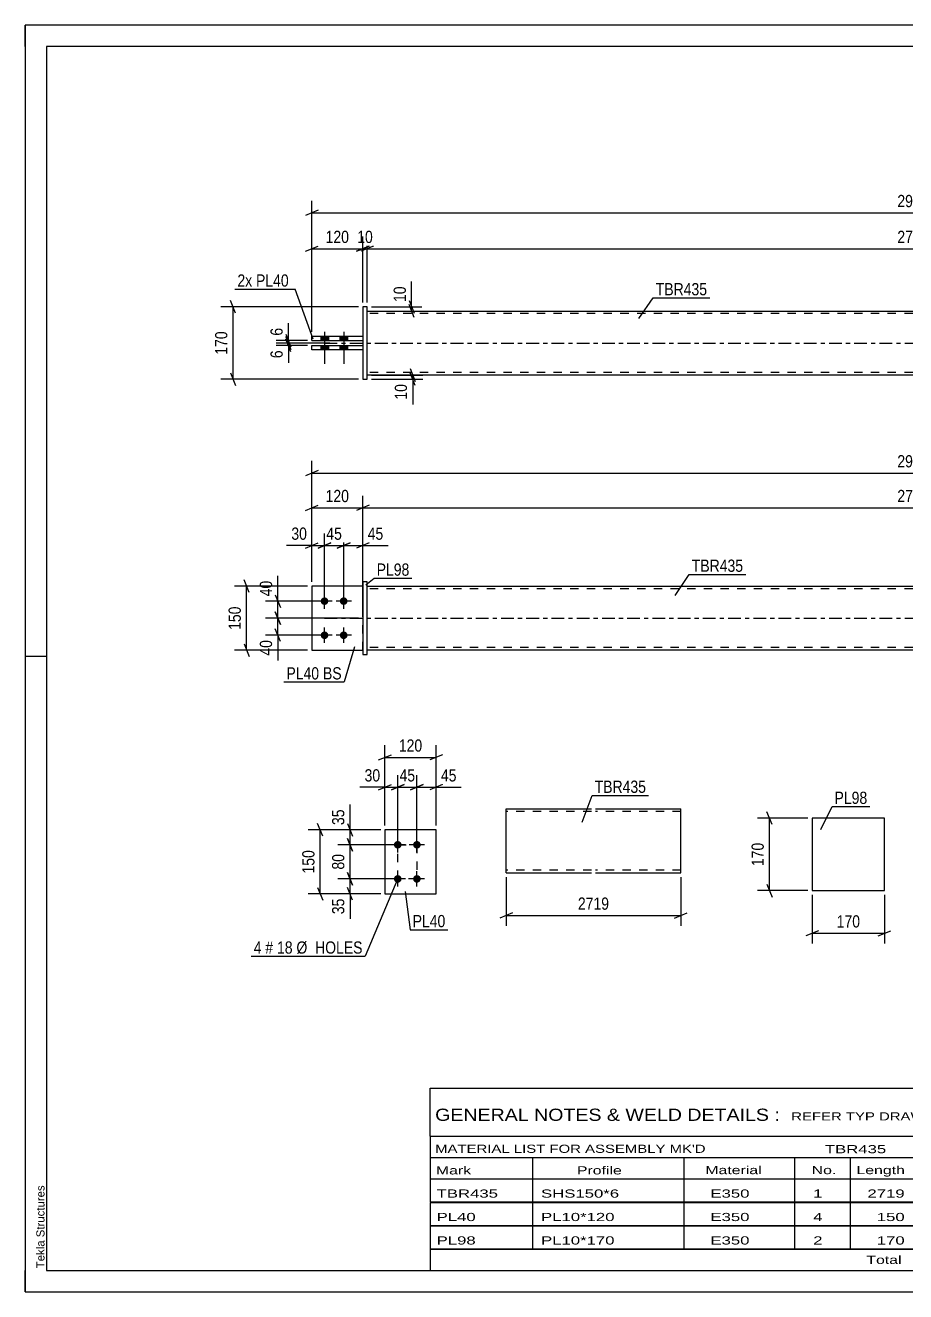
# Model space of a CAD drawing. Header units: millimetres. Extents: x 0 to 420, y 0 to 297.
# Drawn here: x 0 to 206.6, y 0 to 297 of the extents above; entities that cross this region are included whole.
import ezdxf

# ---------------------------------------------------------------- set-up
doc = ezdxf.new("R2010")
doc.units = ezdxf.units.MM
doc.linetypes.add('DXK_LINE_DOT2', pattern=[3.9198, 1.9599, -1.9599])
doc.linetypes.add('DXK_LINE_DOT3', pattern=[5.9187, 2.979, -0.9799, 0.9799, -0.9799])
doc.styles.add('Arial', font='ARIAL.TTF', dxfattribs={"height": 0.2})
doc.styles.add('Arial Narrow', font='ARIALN.TTF', dxfattribs={"height": 0.2})

# ---------------------------------------------------------------- blocks, each defined once
blk = doc.blocks.new('Unknown-580574692-1163')
at = {"color": 5, "linetype": 'Continuous'}
for p, q in [((420, 297), (0, 297)), ((0, 297), (0, 0)), ((0, 292), (0, 297)), ((415, 292), (5, 292)), ((5, 292), (5, 5)), ((5, 149), (0, 149)), ((0, 0), (0, 5)), ((5, 5), (415, 5)), ((0, 0), (420, 0))]:
    blk.add_line(p, q, dxfattribs=at)
at = {"color": 174, "linetype": 'Continuous', "style": 'Arial'}
blk.add_text('Tekla Structures', height=1.9102, rotation=90, dxfattribs=at).set_placement((4.5, 5.5))
blk = doc.blocks.new('Part-580574692-1761 - 1733')
at = {"color": 2, "linetype": 'Continuous'}
for p, q in [((79.2, 165.45), (67.2, 165.45)), ((67.2, 165.45), (67.2, 150.45)), ((67.2, 150.45), (79.2, 150.45))]:
    blk.add_line(p, q, dxfattribs=at)
at = {"color": 7, "linetype": 'DXK_LINE_DOT2'}
blk.add_line((79.2, 150.45), (79.2, 165.45), dxfattribs=at)
blk = doc.blocks.new('Bolt-580574692-1735 - 1733')
at = {"linetype": 'Continuous'}
for points in [[(70.2, 161.05, -1), (70.2, 162.85, -1)], [(74.7, 161.05, -1), (74.7, 162.85, -1)], [(70.2, 153.05, -1), (70.2, 154.85, -1)], [(74.7, 153.05, -1), (74.7, 154.85, -1)]]:
    blk.add_hatch(color=1, dxfattribs=at).paths.add_polyline_path(points)
at = {"color": 1, "linetype": 'Continuous'}
for p, q in [((70.2, 160.15), (70.2, 163.75)), ((74.7, 160.15), (74.7, 163.75)), ((72, 161.95), (68.4, 161.95)), ((76.5, 161.95), (72.9, 161.95)), ((70.2, 152.15), (70.2, 155.75)), ((74.7, 152.15), (74.7, 155.75)), ((72, 153.95), (68.4, 153.95)), ((76.5, 153.95), (72.9, 153.95))]:
    blk.add_line(p, q, dxfattribs=at)
blk = doc.blocks.new('Part-580574692-1741 - 1733')
at = {"color": 2, "linetype": 'Continuous'}
for p, q in [((80.2, 165.45), (208.2, 165.45)), ((208.3, 165.45), (336.3, 165.45)), ((208.2, 150.45), (80.2, 150.45)), ((336.3, 150.45), (208.3, 150.45))]:
    blk.add_line(p, q, dxfattribs=at)
at = {"color": 7, "linetype": 'DXK_LINE_DOT2'}
for p, q in [((80.2, 150.45), (80.2, 165.45)), ((208.2, 164.85), (80.2, 164.85)), ((336.3, 164.85), (208.3, 164.85)), ((336.3, 150.45), (336.3, 165.45)), ((208.2, 151.05), (80.2, 151.05)), ((336.3, 151.05), (208.3, 151.05))]:
    blk.add_line(p, q, dxfattribs=at)
at = {"color": 7, "linetype": 'DXK_LINE_DOT3'}
for p, q in [((70.2, 157.95), (208.2, 157.95)), ((208.3, 157.95), (346.3, 157.95))]:
    blk.add_line(p, q, dxfattribs=at)
blk = doc.blocks.new('Part-580574692-1756 - 1733')
at = {"color": 2, "linetype": 'Continuous'}
for p, q in [((80.2, 166.45), (79.2, 166.45)), ((79.2, 166.45), (79.2, 149.45)), ((80.2, 149.45), (80.2, 166.45)), ((79.2, 149.45), (80.2, 149.45))]:
    blk.add_line(p, q, dxfattribs=at)
blk = doc.blocks.new('Part-580574692-1766 - 1733')
at = {"color": 7, "linetype": 'DXK_LINE_DOT2'}
for p, q in [((79.2, 165.45), (67.2, 165.45)), ((67.2, 165.45), (67.2, 150.45)), ((79.2, 150.45), (79.2, 165.45)), ((67.2, 150.45), (79.2, 150.45))]:
    blk.add_line(p, q, dxfattribs=at)
blk = doc.blocks.new('Part-580574692-1440 - 1390')
at = {"color": 2, "linetype": 'Continuous'}
for p, q in [((80.2, 229.99), (208.2, 229.99)), ((208.3, 229.99), (336.3, 229.99)), ((208.2, 214.99), (80.2, 214.99)), ((336.3, 214.99), (208.3, 214.99))]:
    blk.add_line(p, q, dxfattribs=at)
at = {"color": 7, "linetype": 'DXK_LINE_DOT2'}
for p, q in [((80.2, 214.99), (80.2, 229.99)), ((208.2, 229.39), (80.2, 229.39)), ((336.3, 229.39), (208.3, 229.39)), ((336.3, 229.99), (336.3, 214.99)), ((208.2, 215.59), (80.2, 215.59)), ((336.3, 215.59), (208.3, 215.59))]:
    blk.add_line(p, q, dxfattribs=at)
at = {"color": 7, "linetype": 'DXK_LINE_DOT3'}
for p, q in [((70.2, 222.49), (208.2, 222.49)), ((208.3, 222.49), (346.3, 222.49))]:
    blk.add_line(p, q, dxfattribs=at)
blk = doc.blocks.new('Bolt-580574692-1424 - 1390')
at = {"linetype": 'Continuous'}
for points in [[(69.3, 223.09), (71.1, 223.09), (71.1, 224.09), (69.3, 224.09)], [(69.3, 223.09), (71.1, 223.09), (71.1, 224.09), (69.3, 224.09)], [(73.8, 223.09), (75.6, 223.09), (75.6, 224.09), (73.8, 224.09)], [(73.8, 223.09), (75.6, 223.09), (75.6, 224.09), (73.8, 224.09)], [(69.3, 220.89), (71.1, 220.89), (71.1, 221.89), (69.3, 221.89)], [(69.3, 220.89), (71.1, 220.89), (71.1, 221.89), (69.3, 221.89)], [(73.8, 220.89), (75.6, 220.89), (75.6, 221.89), (73.8, 221.89)], [(73.8, 220.89), (75.6, 220.89), (75.6, 221.89), (73.8, 221.89)]]:
    blk.add_hatch(color=1, dxfattribs=at).paths.add_polyline_path(points)
at = {"color": 1, "linetype": 'Continuous'}
for p, q in [((69.3, 224.09), (69.3, 223.09)), ((69.3, 224.09), (69.3, 223.09)), ((70.2, 225.09), (70.2, 217.59)), ((70.2, 225.09), (70.2, 217.59)), ((71.1, 224.09), (71.1, 223.09)), ((71.1, 224.09), (71.1, 223.09)), ((73.8, 224.09), (73.8, 223.09)), ((73.8, 224.09), (73.8, 223.09)), ((74.7, 225.09), (74.7, 217.59)), ((74.7, 225.09), (74.7, 217.59)), ((75.6, 224.09), (75.6, 223.09)), ((75.6, 224.09), (75.6, 223.09)), ((69.3, 221.89), (69.3, 220.89)), ((69.3, 221.89), (69.3, 220.89)), ((71.1, 221.89), (71.1, 220.89)), ((71.1, 221.89), (71.1, 220.89)), ((73.8, 221.89), (73.8, 220.89)), ((73.8, 221.89), (73.8, 220.89)), ((75.6, 221.89), (75.6, 220.89)), ((75.6, 221.89), (75.6, 220.89))]:
    blk.add_line(p, q, dxfattribs=at)
blk = doc.blocks.new('Part-580574692-1451 - 1390')
at = {"color": 2, "linetype": 'Continuous'}
for p, q in [((67.2, 223.09), (67.2, 224.09)), ((67.2, 224.09), (79.2, 224.09)), ((67.2, 223.09), (79.2, 223.09))]:
    blk.add_line(p, q, dxfattribs=at)
at = {"color": 7, "linetype": 'DXK_LINE_DOT2'}
blk.add_line((79.2, 224.09), (79.2, 223.09), dxfattribs=at)
blk = doc.blocks.new('Part-580574692-1456 - 1390')
at = {"color": 2, "linetype": 'Continuous'}
for p, q in [((67.2, 221.89), (79.2, 221.89)), ((67.2, 220.89), (67.2, 221.89)), ((79.2, 220.89), (67.2, 220.89))]:
    blk.add_line(p, q, dxfattribs=at)
at = {"color": 7, "linetype": 'DXK_LINE_DOT2'}
blk.add_line((79.2, 221.89), (79.2, 220.89), dxfattribs=at)
blk = doc.blocks.new('Part-580574692-1457 - 1390')
at = {"color": 2, "linetype": 'Continuous'}
for p, q in [((80.2, 230.99), (79.2, 230.99)), ((79.2, 230.99), (79.2, 213.99)), ((80.2, 213.99), (80.2, 230.99)), ((79.2, 213.99), (80.2, 213.99))]:
    blk.add_line(p, q, dxfattribs=at)
blk = doc.blocks.new('Part-580574692-2157 - 2117')
at = {"color": 2, "linetype": 'Continuous'}
for p, q in [((96.38, 108.31), (84.38, 108.31)), ((84.38, 108.31), (84.38, 93.31)), ((96.38, 93.31), (96.38, 108.31)), ((84.38, 93.31), (96.38, 93.31))]:
    blk.add_line(p, q, dxfattribs=at)
blk = doc.blocks.new('Bolt-580574692-2152 - 2117')
at = {"linetype": 'Continuous'}
for points in [[(87.38, 103.91, -1), (87.38, 105.71, -1)], [(91.88, 103.91, -1), (91.88, 105.71, -1)], [(87.38, 95.91, -1), (87.38, 97.71, -1)], [(91.88, 95.91, -1), (91.88, 97.71, -1)]]:
    blk.add_hatch(color=1, dxfattribs=at).paths.add_polyline_path(points)
at = {"color": 1, "linetype": 'Continuous'}
for p, q in [((89.18, 104.81), (85.58, 104.81)), ((87.38, 103.01), (87.38, 106.61)), ((93.68, 104.81), (90.08, 104.81)), ((91.88, 103.01), (91.88, 106.61)), ((87.38, 95.01), (87.38, 98.61)), ((91.88, 95.01), (91.88, 98.61)), ((89.18, 96.81), (85.58, 96.81)), ((93.68, 96.81), (90.08, 96.81))]:
    blk.add_line(p, q, dxfattribs=at)
blk = doc.blocks.new('Part-580574692-2288 - 2282')
at = {"color": 2, "linetype": 'Continuous'}
for p, q in [((201.61, 111.06), (184.61, 111.06)), ((184.61, 111.06), (184.61, 94.06)), ((201.61, 94.06), (201.61, 111.06)), ((184.61, 94.06), (201.61, 94.06))]:
    blk.add_line(p, q, dxfattribs=at)
blk = doc.blocks.new('Part-580574692-2314 - 2307')
at = {"color": 2, "linetype": 'Continuous'}
for p, q in [((112.81, 99.43), (112.81, 113.23)), ((112.81, 113.23), (132.81, 113.23)), ((133.81, 113.23), (153.81, 113.23)), ((153.81, 98.23), (153.81, 113.23)), ((112.81, 98.58), (112.81, 99.43)), ((112.81, 98.32), (112.81, 98.58)), ((112.81, 98.23), (112.81, 98.32)), ((112.81, 98.23), (132.81, 98.23)), ((133.81, 98.23), (153.81, 98.23))]:
    blk.add_line(p, q, dxfattribs=at)
at = {"color": 7, "linetype": 'DXK_LINE_DOT2'}
for p, q in [((132.81, 112.63), (112.81, 112.63)), ((153.81, 112.63), (133.81, 112.63)), ((112.81, 98.97), (112.81, 99.43)), ((112.81, 98.58), (112.81, 99.2)), ((112.81, 98.83), (112.81, 98.88)), ((112.81, 98.83), (112.81, 98.88)), ((132.81, 98.83), (112.81, 98.83)), ((153.81, 98.83), (133.81, 98.83)), ((153.81, 98.83), (153.81, 98.88))]:
    blk.add_line(p, q, dxfattribs=at)
blk = doc.blocks.new('Rectangle-580574692-2267 - 2117')
at = {"color": 1, "linetype": 'DXK_LINE_DOT2'}
blk.add_lwpolyline([(87.38, 104.81), (91.88, 104.81), (91.88, 96.81), (87.38, 96.81), (87.38, 104.81)], close=True, dxfattribs=at)
blk = doc.blocks.new('StraightDimension-580574692-1850 - 1733')
at = {"color": 7, "linetype": 'Continuous'}
for p, q in [((67.2, 166.45), (67.2, 194.83)), ((349.3, 166.45), (349.3, 194.83)), ((68.7, 192.58), (65.7, 191.38)), ((67.2, 191.98), (349.3, 191.98)), ((347.8, 191.38), (350.8, 192.58))]:
    blk.add_line(p, q, dxfattribs=at)
at = {"color": 0}
blk.add_wipeout([(212.51, 192.73), (212.51, 196.93), (204, 196.93), (204, 192.73)], dxfattribs=at)
at = {"color": 3, "style": 'Arial Narrow'}
blk.add_text('2979', height=2.863, dxfattribs=at).set_placement((204.6, 193.33))
blk = doc.blocks.new('StraightDimension-580574692-1994 - 1733')
at = {"color": 7, "linetype": 'Continuous'}
for p, q in [((78.2, 157.95), (56.39, 157.95)), ((58.64, 159.45), (59.84, 156.45)), ((59.24, 153.95), (59.24, 157.95)), ((59.84, 152.45), (58.64, 155.45)), ((69.2, 153.95), (56.39, 153.95))]:
    blk.add_line(p, q, dxfattribs=at)
at = {"color": 0}
blk.add_wipeout([(58.49, 153.43), (54.29, 153.43), (54.29, 148.57), (58.49, 148.57)], dxfattribs=at)
at = {"color": 7, "linetype": 'Continuous'}
blk.add_line((59.24, 153.95), (59.24, 148.05), dxfattribs=at)
blk.add_line((59.24, 153.95), (59.24, 148.05), dxfattribs=at)
at = {"color": 3, "style": 'Arial Narrow'}
blk.add_text('40', height=2.863, rotation=90.0002, dxfattribs=at).set_placement((57.89, 149.17))
blk = doc.blocks.new('StraightDimension-580574692-1908 - 1733')
at = {"color": 7, "linetype": 'Continuous'}
for p, q in [((80.7, 184.43), (77.7, 183.23)), ((79.2, 158.95), (79.2, 186.68)), ((335.8, 183.23), (338.8, 184.43)), ((337.3, 166.45), (337.3, 186.68)), ((79.2, 183.83), (337.3, 183.83))]:
    blk.add_line(p, q, dxfattribs=at)
at = {"color": 0}
blk.add_wipeout([(212.51, 184.58), (212.51, 188.78), (204, 188.78), (204, 184.58)], dxfattribs=at)
at = {"color": 3, "style": 'Arial Narrow'}
blk.add_text('2739', height=2.863, dxfattribs=at).set_placement((204.6, 185.18))
blk = doc.blocks.new('StraightDimension-580574692-1923 - 1733')
at = {"color": 7, "linetype": 'Continuous'}
for p, q in [((65.7, 183.23), (68.7, 184.43)), ((67.2, 166.45), (67.2, 186.68)), ((80.7, 184.43), (77.7, 183.23)), ((79.2, 158.95), (79.2, 186.68)), ((67.2, 183.83), (79.2, 183.83))]:
    blk.add_line(p, q, dxfattribs=at)
at = {"color": 0}
blk.add_wipeout([(76.54, 184.58), (76.54, 188.78), (69.86, 188.78), (69.86, 184.58)], dxfattribs=at)
at = {"color": 3, "style": 'Arial Narrow'}
blk.add_text('120', height=2.863, dxfattribs=at).set_placement((70.46, 185.18))
blk = doc.blocks.new('StraightDimension-580574692-1939 - 1733')
at = {"color": 7, "linetype": 'Continuous'}
for p, q in [((73.2, 174.4), (76.2, 175.6)), ((74.7, 162.95), (74.7, 177.85)), ((80.7, 175.6), (77.7, 174.4)), ((79.2, 166.45), (79.2, 177.85)), ((74.7, 175), (79.2, 175))]:
    blk.add_line(p, q, dxfattribs=at)
at = {"color": 0}
blk.add_wipeout([(84.58, 175.75), (84.58, 179.95), (79.73, 179.95), (79.73, 175.75)], dxfattribs=at)
at = {"color": 7, "linetype": 'Continuous'}
blk.add_line((79.2, 175), (85.11, 175), dxfattribs=at)
blk.add_line((79.2, 175), (85.11, 175), dxfattribs=at)
at = {"color": 3, "style": 'Arial Narrow'}
blk.add_text('45', height=2.863, dxfattribs=at).set_placement((80.33, 176.35))
blk = doc.blocks.new('StraightDimension-580574692-1955 - 1733')
at = {"color": 7, "linetype": 'Continuous'}
for p, q in [((68.7, 174.4), (71.7, 175.6)), ((70.2, 162.95), (70.2, 177.85)), ((76.2, 175.6), (73.2, 174.4)), ((74.7, 162.95), (74.7, 177.85)), ((70.2, 175), (74.7, 175))]:
    blk.add_line(p, q, dxfattribs=at)
at = {"color": 0}
blk.add_wipeout([(74.88, 175.75), (74.88, 179.95), (70.02, 179.95), (70.02, 175.75)], dxfattribs=at)
at = {"color": 3, "style": 'Arial Narrow'}
blk.add_text('45', height=2.863, dxfattribs=at).set_placement((70.62, 176.35))
blk = doc.blocks.new('StraightDimension-580574692-1968 - 1733')
at = {"color": 7, "linetype": 'Continuous'}
for p, q in [((65.7, 174.4), (68.7, 175.6)), ((67.2, 166.45), (67.2, 177.85)), ((71.7, 175.6), (68.7, 174.4)), ((70.2, 162.95), (70.2, 177.85)), ((67.2, 175), (70.2, 175))]:
    blk.add_line(p, q, dxfattribs=at)
at = {"color": 0}
blk.add_wipeout([(66.68, 175.75), (66.68, 179.95), (61.82, 179.95), (61.82, 175.75)], dxfattribs=at)
at = {"color": 7, "linetype": 'Continuous'}
blk.add_line((67.2, 175), (61.3, 175), dxfattribs=at)
blk.add_line((67.2, 175), (61.3, 175), dxfattribs=at)
at = {"color": 3, "style": 'Arial Narrow'}
blk.add_text('30', height=2.863, dxfattribs=at).set_placement((62.42, 176.35))
blk = doc.blocks.new('StraightDimension-580574692-1985 - 1733')
at = {"color": 7, "linetype": 'Continuous'}
for p, q in [((58.64, 163.45), (59.84, 160.45)), ((69.2, 161.95), (56.39, 161.95)), ((59.24, 157.95), (59.24, 161.95)), ((78.2, 157.95), (56.39, 157.95)), ((59.84, 156.45), (58.64, 159.45))]:
    blk.add_line(p, q, dxfattribs=at)
at = {"color": 0}
blk.add_wipeout([(58.49, 167.34), (54.29, 167.34), (54.29, 162.48), (58.49, 162.48)], dxfattribs=at)
at = {"color": 7, "linetype": 'Continuous'}
blk.add_line((59.24, 161.95), (59.24, 167.86), dxfattribs=at)
blk.add_line((59.24, 161.95), (59.24, 167.86), dxfattribs=at)
at = {"color": 3, "style": 'Arial Narrow'}
blk.add_text('40', height=2.863, rotation=90.0002, dxfattribs=at).set_placement((57.89, 163.08))
blk = doc.blocks.new('StraightDimension-580574692-2004 - 1733')
at = {"color": 7, "linetype": 'Continuous'}
for p, q in [((52.51, 163.95), (51.31, 166.95)), ((66.2, 165.45), (49.06, 165.45)), ((51.91, 150.45), (51.91, 165.45)), ((51.31, 151.95), (52.51, 148.95)), ((66.2, 150.45), (49.06, 150.45))]:
    blk.add_line(p, q, dxfattribs=at)
at = {"color": 0}
blk.add_wipeout([(51.16, 161.3), (46.96, 161.3), (46.96, 154.61), (51.16, 154.61)], dxfattribs=at)
at = {"color": 3, "style": 'Arial Narrow'}
blk.add_text('150', height=2.863, rotation=90.0002, dxfattribs=at).set_placement((50.56, 155.21))
blk = doc.blocks.new('StraightDimension-580574692-1665 - 1390')
at = {"color": 7, "linetype": 'Continuous'}
for p, q in [((49.34, 229.49), (48.14, 232.49)), ((78.2, 230.99), (45.89, 230.99)), ((48.74, 213.99), (48.74, 230.99)), ((78.2, 213.99), (45.89, 213.99)), ((48.14, 215.49), (49.34, 212.49))]:
    blk.add_line(p, q, dxfattribs=at)
at = {"color": 0}
blk.add_wipeout([(47.99, 225.83), (43.79, 225.83), (43.79, 219.15), (47.99, 219.15)], dxfattribs=at)
at = {"color": 3, "style": 'Arial Narrow'}
blk.add_text('170', height=2.863, rotation=90.0002, dxfattribs=at).set_placement((47.39, 219.75))
blk = doc.blocks.new('StraightDimension-580574692-1562 - 1390')
at = {"color": 7, "linetype": 'Continuous'}
for p, q in [((67.2, 225.09), (67.2, 255.86)), ((349.3, 225.09), (349.3, 255.86)), ((68.7, 253.61), (65.7, 252.41)), ((67.2, 253.01), (349.3, 253.01)), ((347.8, 252.41), (350.8, 253.61))]:
    blk.add_line(p, q, dxfattribs=at)
at = {"color": 0}
blk.add_wipeout([(212.51, 253.76), (212.51, 257.96), (204, 257.96), (204, 253.76)], dxfattribs=at)
at = {"color": 3, "style": 'Arial Narrow'}
blk.add_text('2979', height=2.863, dxfattribs=at).set_placement((204.6, 254.36))
blk = doc.blocks.new('StraightDimension-580574692-1583 - 1390')
at = {"color": 7, "linetype": 'Continuous'}
for p, q in [((80.2, 231.99), (80.2, 247.45)), ((336.3, 231.99), (336.3, 247.45)), ((81.7, 245.2), (78.7, 244)), ((80.2, 244.6), (336.3, 244.6)), ((334.8, 244), (337.8, 245.2))]:
    blk.add_line(p, q, dxfattribs=at)
at = {"color": 0}
blk.add_wipeout([(212.51, 245.35), (212.51, 249.55), (204, 249.55), (204, 245.35)], dxfattribs=at)
at = {"color": 3, "style": 'Arial Narrow'}
blk.add_text('2719', height=2.863, dxfattribs=at).set_placement((204.6, 245.95))
blk = doc.blocks.new('StraightDimension-580574692-1593 - 1390')
at = {"color": 7, "linetype": 'Continuous'}
for p, q in [((79.2, 231.99), (79.2, 247.45)), ((80.2, 231.99), (80.2, 247.45)), ((77.7, 244), (80.7, 245.2)), ((81.7, 245.2), (78.7, 244)), ((79.2, 244.6), (80.2, 244.6))]:
    blk.add_line(p, q, dxfattribs=at)
at = {"color": 0}
blk.add_wipeout([(82.13, 245.35), (82.13, 249.55), (77.27, 249.55), (77.27, 245.35)], dxfattribs=at)
at = {"color": 3, "style": 'Arial Narrow'}
blk.add_text('10', height=2.863, dxfattribs=at).set_placement((77.87, 245.95))
blk = doc.blocks.new('StraightDimension-580574692-1603 - 1390')
at = {"color": 7, "linetype": 'Continuous'}
for p, q in [((67.2, 225.09), (67.2, 247.45)), ((79.2, 231.99), (79.2, 247.45)), ((65.7, 244), (68.7, 245.2)), ((67.2, 244.6), (79.2, 244.6)), ((80.7, 245.2), (77.7, 244))]:
    blk.add_line(p, q, dxfattribs=at)
at = {"color": 0}
blk.add_wipeout([(76.54, 245.35), (76.54, 249.55), (69.86, 249.55), (69.86, 245.35)], dxfattribs=at)
at = {"color": 3, "style": 'Arial Narrow'}
blk.add_text('120', height=2.863, dxfattribs=at).set_placement((70.46, 245.95))
blk = doc.blocks.new('StraightDimension-580574692-1624 - 1390')
at = {"color": 7, "linetype": 'Continuous'}
for p, q in [((81.2, 214.99), (93.3, 214.99)), ((81.2, 213.99), (93.3, 213.99)), ((90.3, 216.49), (91.5, 213.49)), ((91.5, 212.49), (90.3, 215.49)), ((90.9, 213.99), (90.9, 214.99))]:
    blk.add_line(p, q, dxfattribs=at)
at = {"color": 0}
blk.add_wipeout([(90.15, 213.46), (85.95, 213.46), (85.95, 208.61), (90.15, 208.61)], dxfattribs=at)
at = {"color": 7, "linetype": 'Continuous'}
blk.add_line((90.9, 213.99), (90.9, 208.08), dxfattribs=at)
blk.add_line((90.9, 213.99), (90.9, 208.08), dxfattribs=at)
at = {"color": 3, "style": 'Arial Narrow'}
blk.add_text('10', height=2.863, rotation=90.0002, dxfattribs=at).set_placement((89.55, 209.21))
blk = doc.blocks.new('StraightDimension-580574692-1634 - 1390')
at = {"color": 7, "linetype": 'Continuous'}
for p, q in [((90.03, 232.49), (91.23, 229.49)), ((81.2, 230.99), (93.03, 230.99)), ((81.2, 229.99), (93.03, 229.99)), ((91.23, 228.49), (90.03, 231.49)), ((90.63, 229.99), (90.63, 230.99))]:
    blk.add_line(p, q, dxfattribs=at)
at = {"color": 0}
blk.add_wipeout([(89.88, 236.37), (85.68, 236.37), (85.68, 231.51), (89.88, 231.51)], dxfattribs=at)
at = {"color": 7, "linetype": 'Continuous'}
blk.add_line((90.63, 230.99), (90.63, 236.89), dxfattribs=at)
blk.add_line((90.63, 230.99), (90.63, 236.89), dxfattribs=at)
at = {"color": 3, "style": 'Arial Narrow'}
blk.add_text('10', height=2.863, rotation=90.0002, dxfattribs=at).set_placement((89.28, 232.11))
blk = doc.blocks.new('StraightDimension-580574692-1676 - 1390')
at = {"color": 7, "linetype": 'Continuous'}
for p, q in [((61.13, 223.99), (62.33, 220.99)), ((62.33, 220.39), (61.13, 223.39)), ((71.45, 222.49), (58.88, 222.49)), ((66.2, 221.89), (58.88, 221.89)), ((61.73, 221.89), (61.73, 222.49))]:
    blk.add_line(p, q, dxfattribs=at)
at = {"color": 0}
blk.add_wipeout([(60.98, 221.36), (56.78, 221.36), (56.78, 218.33), (60.98, 218.33)], dxfattribs=at)
at = {"color": 7, "linetype": 'Continuous'}
blk.add_line((61.73, 221.89), (61.73, 217.81), dxfattribs=at)
blk.add_line((61.73, 221.89), (61.73, 217.81), dxfattribs=at)
at = {"color": 3, "style": 'Arial Narrow'}
blk.add_text('6', height=2.86, rotation=90.0002, dxfattribs=at).set_placement((60.38, 218.93))
blk = doc.blocks.new('StraightDimension-580574692-1686 - 1390')
at = {"color": 7, "linetype": 'Continuous'}
for p, q in [((66.2, 223.09), (58.88, 223.09)), ((61.13, 224.59), (62.33, 221.59)), ((62.33, 220.99), (61.13, 223.99)), ((61.73, 222.49), (61.73, 223.09)), ((71.45, 222.49), (58.88, 222.49))]:
    blk.add_line(p, q, dxfattribs=at)
at = {"color": 0}
blk.add_wipeout([(60.98, 226.64), (56.78, 226.64), (56.78, 223.61), (60.98, 223.61)], dxfattribs=at)
at = {"color": 7, "linetype": 'Continuous'}
blk.add_line((61.73, 223.09), (61.73, 227.17), dxfattribs=at)
blk.add_line((61.73, 223.09), (61.73, 227.17), dxfattribs=at)
at = {"color": 3, "style": 'Arial Narrow'}
blk.add_text('6', height=2.86, rotation=90.0002, dxfattribs=at).set_placement((60.38, 224.21))
blk = doc.blocks.new('StraightDimension-580574692-2160 - 2117')
at = {"color": 7, "linetype": 'Continuous'}
for p, q in [((84.38, 109.31), (84.38, 128.16)), ((96.38, 109.31), (96.38, 128.16)), ((82.88, 124.71), (85.88, 125.91)), ((84.38, 125.31), (96.38, 125.31)), ((97.88, 125.91), (94.88, 124.71))]:
    blk.add_line(p, q, dxfattribs=at)
at = {"color": 0}
blk.add_wipeout([(93.72, 126.06), (93.72, 130.26), (87.04, 130.26), (87.04, 126.06)], dxfattribs=at)
at = {"color": 3, "style": 'Arial Narrow'}
blk.add_text('120', height=2.863, dxfattribs=at).set_placement((87.64, 126.66))
blk = doc.blocks.new('StraightDimension-580574692-2177 - 2117')
at = {"color": 7, "linetype": 'Continuous'}
for p, q in [((85.88, 117.71), (88.88, 118.91)), ((87.38, 105.81), (87.38, 121.16)), ((93.38, 118.91), (90.38, 117.71)), ((91.88, 105.81), (91.88, 121.16)), ((87.38, 118.31), (91.88, 118.31))]:
    blk.add_line(p, q, dxfattribs=at)
at = {"color": 0}
blk.add_wipeout([(92.06, 119.06), (92.06, 123.26), (87.2, 123.26), (87.2, 119.06)], dxfattribs=at)
at = {"color": 3, "style": 'Arial Narrow'}
blk.add_text('45', height=2.863, dxfattribs=at).set_placement((87.8, 119.66))
blk = doc.blocks.new('StraightDimension-580574692-2187 - 2117')
at = {"color": 7, "linetype": 'Continuous'}
for p, q in [((82.88, 117.71), (85.88, 118.91)), ((84.38, 109.31), (84.38, 121.16)), ((88.88, 118.91), (85.88, 117.71)), ((87.38, 105.81), (87.38, 121.16)), ((84.38, 118.31), (87.38, 118.31))]:
    blk.add_line(p, q, dxfattribs=at)
at = {"color": 0}
blk.add_wipeout([(83.86, 119.06), (83.86, 123.26), (79, 123.26), (79, 119.06)], dxfattribs=at)
at = {"color": 7, "linetype": 'Continuous'}
blk.add_line((84.38, 118.31), (78.48, 118.31), dxfattribs=at)
blk.add_line((84.38, 118.31), (78.48, 118.31), dxfattribs=at)
at = {"color": 3, "style": 'Arial Narrow'}
blk.add_text('30', height=2.863, dxfattribs=at).set_placement((79.6, 119.66))
blk = doc.blocks.new('StraightDimension-580574692-2200 - 2117')
at = {"color": 7, "linetype": 'Continuous'}
for p, q in [((90.38, 117.71), (93.38, 118.91)), ((91.88, 105.81), (91.88, 121.16)), ((97.88, 118.91), (94.88, 117.71)), ((96.38, 109.31), (96.38, 121.16)), ((91.88, 118.31), (96.38, 118.31))]:
    blk.add_line(p, q, dxfattribs=at)
at = {"color": 0}
blk.add_wipeout([(101.76, 119.06), (101.76, 123.26), (96.91, 123.26), (96.91, 119.06)], dxfattribs=at)
at = {"color": 7, "linetype": 'Continuous'}
blk.add_line((96.38, 118.31), (102.29, 118.31), dxfattribs=at)
blk.add_line((96.38, 118.31), (102.29, 118.31), dxfattribs=at)
at = {"color": 3, "style": 'Arial Narrow'}
blk.add_text('45', height=2.863, dxfattribs=at).set_placement((97.51, 119.66))
blk = doc.blocks.new('StraightDimension-580574692-2214 - 2117')
at = {"color": 7, "linetype": 'Continuous'}
for p, q in [((83.38, 108.31), (66.34, 108.31)), ((69.79, 106.81), (68.59, 109.81)), ((69.19, 93.31), (69.19, 108.31)), ((83.38, 93.31), (66.34, 93.31)), ((68.59, 94.81), (69.79, 91.81))]:
    blk.add_line(p, q, dxfattribs=at)
at = {"color": 0}
blk.add_wipeout([(68.44, 104.16), (64.24, 104.16), (64.24, 97.47), (68.44, 97.47)], dxfattribs=at)
at = {"color": 3, "style": 'Arial Narrow'}
blk.add_text('150', height=2.863, rotation=90.0002, dxfattribs=at).set_placement((67.84, 98.07))
blk = doc.blocks.new('StraightDimension-580574692-2231 - 2117')
at = {"color": 7, "linetype": 'Continuous'}
for p, q in [((75.59, 98.31), (76.79, 95.31)), ((86.38, 96.81), (73.34, 96.81)), ((76.19, 93.31), (76.19, 96.81)), ((83.38, 93.31), (73.34, 93.31)), ((76.79, 91.81), (75.59, 94.81))]:
    blk.add_line(p, q, dxfattribs=at)
at = {"color": 0}
blk.add_wipeout([(75.44, 92.79), (71.24, 92.79), (71.24, 87.93), (75.44, 87.93)], dxfattribs=at)
at = {"color": 7, "linetype": 'Continuous'}
blk.add_line((76.19, 93.31), (76.19, 87.41), dxfattribs=at)
blk.add_line((76.19, 93.31), (76.19, 87.41), dxfattribs=at)
at = {"color": 3, "style": 'Arial Narrow'}
blk.add_text('35', height=2.863, rotation=90.0002, dxfattribs=at).set_placement((74.84, 88.53))
blk = doc.blocks.new('StraightDimension-580574692-2244 - 2117')
at = {"color": 7, "linetype": 'Continuous'}
for p, q in [((86.38, 104.81), (73.34, 104.81)), ((75.59, 106.31), (76.79, 103.31)), ((76.19, 96.81), (76.19, 104.81)), ((76.79, 95.31), (75.59, 98.31)), ((86.38, 96.81), (73.34, 96.81))]:
    blk.add_line(p, q, dxfattribs=at)
at = {"color": 0}
blk.add_wipeout([(75.44, 103.24), (71.24, 103.24), (71.24, 98.39), (75.44, 98.39)], dxfattribs=at)
at = {"color": 3, "style": 'Arial Narrow'}
blk.add_text('80', height=2.863, rotation=90.0002, dxfattribs=at).set_placement((74.84, 98.99))
blk = doc.blocks.new('StraightDimension-580574692-2254 - 2117')
at = {"color": 7, "linetype": 'Continuous'}
for p, q in [((83.38, 108.31), (73.34, 108.31)), ((75.59, 109.81), (76.79, 106.81)), ((76.19, 104.81), (76.19, 108.31)), ((86.38, 104.81), (73.34, 104.81)), ((76.79, 103.31), (75.59, 106.31))]:
    blk.add_line(p, q, dxfattribs=at)
at = {"color": 0}
blk.add_wipeout([(75.44, 113.7), (71.24, 113.7), (71.24, 108.84), (75.44, 108.84)], dxfattribs=at)
at = {"color": 7, "linetype": 'Continuous'}
blk.add_line((76.19, 108.31), (76.19, 114.22), dxfattribs=at)
blk.add_line((76.19, 108.31), (76.19, 114.22), dxfattribs=at)
at = {"color": 3, "style": 'Arial Narrow'}
blk.add_text('35', height=2.863, rotation=90.0002, dxfattribs=at).set_placement((74.84, 109.44))
blk = doc.blocks.new('StraightDimension-580574692-2290 - 2282')
at = {"color": 7, "linetype": 'Continuous'}
for p, q in [((183.61, 111.06), (171.76, 111.06)), ((175.21, 109.56), (174.01, 112.56)), ((174.61, 94.06), (174.61, 111.06)), ((174.01, 95.56), (175.21, 92.56)), ((183.61, 94.06), (171.76, 94.06))]:
    blk.add_line(p, q, dxfattribs=at)
at = {"color": 0}
blk.add_wipeout([(173.86, 105.9), (169.66, 105.9), (169.66, 99.21), (173.86, 99.21)], dxfattribs=at)
at = {"color": 3, "style": 'Arial Narrow'}
blk.add_text('170', height=2.863, rotation=90.0002, dxfattribs=at).set_placement((173.26, 99.81))
blk = doc.blocks.new('StraightDimension-580574692-2299 - 2282')
at = {"color": 7, "linetype": 'Continuous'}
for p, q in [((184.61, 93.06), (184.61, 81.66)), ((201.61, 93.06), (201.61, 81.66)), ((186.11, 84.66), (183.11, 83.46)), ((184.61, 84.06), (201.61, 84.06)), ((200.11, 83.46), (203.11, 84.66))]:
    blk.add_line(p, q, dxfattribs=at)
at = {"color": 0}
blk.add_wipeout([(196.45, 84.81), (196.45, 89.01), (189.77, 89.01), (189.77, 84.81)], dxfattribs=at)
at = {"color": 3, "style": 'Arial Narrow'}
blk.add_text('170', height=2.863, dxfattribs=at).set_placement((190.37, 85.41))
blk = doc.blocks.new('StraightDimension-580574692-2317 - 2307')
at = {"color": 7, "linetype": 'Continuous'}
for p, q in [((112.81, 97.23), (112.81, 85.83)), ((153.81, 97.23), (153.81, 85.83)), ((114.31, 88.83), (111.31, 87.63)), ((112.81, 88.23), (153.81, 88.23)), ((152.31, 87.63), (155.31, 88.83))]:
    blk.add_line(p, q, dxfattribs=at)
at = {"color": 0}
blk.add_wipeout([(137.56, 88.98), (137.56, 93.18), (129.05, 93.18), (129.05, 88.98)], dxfattribs=at)
at = {"color": 3, "style": 'Arial Narrow'}
blk.add_text('2719', height=2.863, dxfattribs=at).set_placement((129.65, 89.58))
blk = doc.blocks.new('Unknown-580574692-3719')
at = {"color": 7, "linetype": 'Continuous'}
for p, q in [((95, 47.75), (255, 47.75)), ((95, 36.5), (95, 47.75)), ((255, 47.75), (255, 36.5)), ((95, 36.5), (255, 36.5)), ((95, 36.5), (95, 31.5)), ((255, 36.5), (255, 31.5)), ((95, 31.5), (255, 31.5)), ((95, 31.5), (95, 26.5)), ((119, 31.5), (119, 26.5)), ((154.5, 31.5), (154.5, 26.5)), ((180.5, 31.5), (180.5, 26.5)), ((193.5, 31.5), (193.5, 26.5)), ((211, 31.5), (211, 26.5)), ((233, 31.5), (233, 26.5)), ((255, 31.5), (255, 26.5)), ((95, 26.5), (255, 26.5)), ((95, 26.45), (95, 21.05)), ((95, 26.45), (255, 26.45)), ((119, 26.5), (119, 21)), ((154.5, 26.5), (154.5, 21)), ((180.5, 26.5), (180.5, 21)), ((193.5, 26.5), (193.5, 21)), ((211, 26.5), (211, 21)), ((233, 26.5), (233, 21)), ((255, 26.45), (255, 21.05)), ((95, 21.05), (255, 21.05)), ((95, 20.95), (95, 15.55)), ((95, 20.95), (255, 20.95)), ((119, 21), (119, 15.5)), ((154.5, 21), (154.5, 15.5)), ((180.5, 21), (180.5, 15.5)), ((193.5, 21), (193.5, 15.5)), ((211, 21), (211, 15.5)), ((233, 21), (233, 15.5)), ((255, 20.95), (255, 15.55)), ((95, 15.55), (255, 15.55)), ((95, 15.45), (95, 10.05)), ((95, 15.45), (255, 15.45)), ((119, 15.5), (119, 10)), ((154.5, 15.5), (154.5, 10)), ((180.5, 15.5), (180.5, 10)), ((193.5, 15.5), (193.5, 10)), ((211, 15.5), (211, 10)), ((233, 15.5), (233, 10)), ((255, 15.45), (255, 10.05)), ((95, 10.05), (255, 10.05)), ((95, 10), (255, 10)), ((95, 10), (95, 5)), ((211, 10), (211, 5)), ((233, 10), (233, 5)), ((255, 10), (255, 5)), ((95, 5), (255, 5))]:
    blk.add_line(p, q, dxfattribs=at)
at = {"color": 7, "style": 'Arial Narrow'}
for s, height, width, p in [('GENERAL NOTES & WELD DETAILS :', 2.8633, 1.4, (96.15, 40.06)), ('REFER TYP DRAWING TYP-01', 1.9089, 1.6, (179.7, 40.16)), ("MATERIAL LIST FOR ASSEMBLY MK'D", 1.9089, 1.6, (96.15, 32.56)), ('TBR435', 1.909, 1.794707, (187.59, 32.47)), ('1', 1.91, 1.794707, (217.08, 32.56)), ('No. Required', 1.9089, 1.6, (226.41, 32.56)), ('Mark', 1.909, 1.7, (96.34, 27.5)), ('Profile', 1.909, 1.7, (129.41, 27.5)), ('Material', 1.909, 1.7, (159.54, 27.56)), ('No.', 1.909, 1.7, (184.5, 27.56)), ('Length', 1.909, 1.7, (195, 27.56)), ('Area', 1.909, 1.7, (217.5, 27.56)), ('Weight', 1.909, 1.7, (237, 27.56))]:
    blk.add_text(s, height=height, dxfattribs=dict(at, width=width)).set_placement(p)
at = {"color": 7, "linetype": 'Continuous', "style": 'Arial Narrow'}
for s, height, width, p in [('TBR435', 1.909, 1.794707, (96.5, 22.06)), ('SHS150*6', 1.909, 1.794707, (121, 22.06)), ('E350', 1.909, 1.794707, (160.74, 22.06)), ('1', 1.91, 1.794707, (184.86, 22.06)), ('2719', 1.909, 1.794707, (197.58, 22.06)), ('1.6', 1.909, 1.794707, (221.32, 22.06)), ('73.8', 1.909, 1.794707, (240.14, 22.06)), ('PL40', 1.909, 1.794707, (96.5, 16.56)), ('PL10*120', 1.909, 1.794707, (121, 16.56)), ('E350', 1.909, 1.794707, (160.74, 16.56)), ('4', 1.91, 1.794707, (184.86, 16.56)), ('150', 1.909, 1.794707, (199.77, 16.56)), ('0.0', 1.909, 1.794707, (221.32, 16.56)), ('5.7', 1.909, 1.794707, (242.33, 16.56)), ('PL98', 1.909, 1.794707, (96.5, 11.06)), ('PL10*170', 1.909, 1.794707, (121, 11.06)), ('E350', 1.909, 1.794707, (160.74, 11.06)), ('2', 1.91, 1.794707, (184.86, 11.06)), ('170', 1.909, 1.794707, (199.77, 11.06)), ('0.1', 1.909, 1.794707, (221.32, 11.06)), ('4.5', 1.909, 1.794707, (242.33, 11.06)), ('Total', 1.909, 1.7, (197.33, 6.5)), ('1.9', 1.909, 1.794707, (220.83, 6.5)), ('84.0', 1.909, 1.794707, (240.14, 6.5))]:
    blk.add_text(s, height=height, dxfattribs=dict(at, width=width)).set_placement(p)
blk = doc.blocks.new('Mark-580574692-1737 - 1733')
at = {"color": 0}
blk.add_wipeout([(168.42, 168.83), (168.42, 171.83), (156.37, 171.83), (156.37, 168.83)], dxfattribs=at)
blk.add_wipeout([(168.42, 168.83), (168.42, 171.83), (156.37, 171.83), (156.37, 168.83)], dxfattribs=at)
at = {"color": 30, "linetype": 'Continuous'}
for p, q in [((152.47, 163.26), (155.77, 168.23)), ((155.77, 168.23), (169.02, 168.23))]:
    blk.add_line(p, q, dxfattribs=at)
at = {"color": 3, "style": 'Arial Narrow'}
blk.add_text('TBR435', height=2.863, dxfattribs=at).set_placement((156.37, 168.83))
blk = doc.blocks.new('Mark-580574692-1752 - 1733')
at = {"color": 0}
blk.add_wipeout([(90.12, 167.92), (90.12, 170.92), (82.44, 170.92), (82.44, 167.92)], dxfattribs=at)
blk.add_wipeout([(90.12, 167.92), (90.12, 170.92), (82.44, 170.92), (82.44, 167.92)], dxfattribs=at)
at = {"color": 30, "linetype": 'Continuous'}
for p, q in [((79.9, 165.76), (81.84, 167.32)), ((81.84, 167.32), (90.72, 167.32))]:
    blk.add_line(p, q, dxfattribs=at)
at = {"color": 3, "style": 'Arial Narrow'}
blk.add_text('PL98', height=2.863, dxfattribs=at).set_placement((82.44, 167.92))
blk = doc.blocks.new('MarkSet-580574692-2039 - 1733')
at = {"color": 0}
blk.add_wipeout([(68.94, 143.59), (68.94, 146.59), (61.26, 146.59), (61.26, 143.59)], dxfattribs=at)
blk.add_wipeout([(68.94, 143.59), (68.94, 146.59), (61.26, 146.59), (61.26, 143.59)], dxfattribs=at)
blk.add_wipeout([(74.22, 143.59), (74.22, 146.59), (69.84, 146.59), (69.84, 143.59)], dxfattribs=at)
blk.add_wipeout([(74.22, 143.59), (74.22, 146.59), (69.84, 146.59), (69.84, 143.59)], dxfattribs=at)
at = {"color": 30, "linetype": 'Continuous'}
for p in [(77.25, 151.23), (60.66, 142.99)]:
    blk.add_line(p, (74.82, 142.99), dxfattribs=at)
at = {"color": 3, "style": 'Arial Narrow'}
for s, p in [('PL40', (61.26, 143.59)), ('BS', (69.84, 143.59))]:
    blk.add_text(s, height=2.863, dxfattribs=at).set_placement(p)
blk = doc.blocks.new('Mark-580574692-1436 - 1390')
at = {"color": 0}
blk.add_wipeout([(159.98, 233.68), (159.98, 236.68), (147.92, 236.68), (147.92, 233.68)], dxfattribs=at)
blk.add_wipeout([(159.98, 233.68), (159.98, 236.68), (147.92, 236.68), (147.92, 233.68)], dxfattribs=at)
at = {"color": 30, "linetype": 'Continuous'}
for p, q in [((143.95, 228.23), (147.32, 233.08)), ((147.32, 233.08), (160.58, 233.08))]:
    blk.add_line(p, q, dxfattribs=at)
at = {"color": 3, "style": 'Arial Narrow'}
blk.add_text('TBR435', height=2.863, dxfattribs=at).set_placement((147.92, 233.68))
blk = doc.blocks.new('MarkSet-580574692-1724 - 1390')
at = {"color": 30, "linetype": 'Continuous'}
blk.add_line((67.56, 223.38), (63.31, 235.12), dxfattribs=at)
at = {"color": 0}
blk.add_wipeout([(53.23, 235.72), (53.23, 238.72), (49.76, 238.72), (49.76, 235.72)], dxfattribs=at)
blk.add_wipeout([(53.23, 235.72), (53.23, 238.72), (49.76, 238.72), (49.76, 235.72)], dxfattribs=at)
blk.add_wipeout([(61.81, 235.72), (61.81, 238.72), (54.13, 238.72), (54.13, 235.72)], dxfattribs=at)
blk.add_wipeout([(61.81, 235.72), (61.81, 238.72), (54.13, 238.72), (54.13, 235.72)], dxfattribs=at)
at = {"color": 30, "linetype": 'Continuous'}
blk.add_line((49.16, 235.12), (63.31, 235.12), dxfattribs=at)
at = {"color": 3, "style": 'Arial Narrow'}
for s, p in [('2x', (49.76, 235.72)), ('PL40', (54.13, 235.72))]:
    blk.add_text(s, height=2.863, dxfattribs=at).set_placement(p)
blk = doc.blocks.new('Mark-580574692-2148 - 2117')
at = {"color": 0}
blk.add_wipeout([(55.43, 79.28), (55.43, 82.28), (53.6, 82.28), (53.6, 79.28)], dxfattribs=at)
blk.add_wipeout([(55.43, 79.28), (55.43, 82.28), (53.6, 82.28), (53.6, 79.28)], dxfattribs=at)
blk.add_wipeout([(58.16, 79.28), (58.16, 82.28), (56.33, 82.28), (56.33, 79.28)], dxfattribs=at)
blk.add_wipeout([(58.16, 79.28), (58.16, 82.28), (56.33, 82.28), (56.33, 79.28)], dxfattribs=at)
at = {"color": 3, "style": 'Arial Narrow'}
blk.add_text('4', height=2.86, dxfattribs=at).set_placement((53.6, 79.28))
at = {"color": 0}
blk.add_wipeout([(62.71, 79.28), (62.71, 82.28), (59.06, 82.28), (59.06, 79.28)], dxfattribs=at)
blk.add_wipeout([(62.71, 79.28), (62.71, 82.28), (59.06, 82.28), (59.06, 79.28)], dxfattribs=at)
at = {"color": 3, "style": 'Arial Narrow'}
blk.add_text('#', height=2.86, dxfattribs=at).set_placement((56.33, 79.28))
at = {"color": 0}
blk.add_wipeout([(79.14, 79.28), (79.14, 82.28), (63.61, 82.28), (63.61, 79.28)], dxfattribs=at)
blk.add_wipeout([(79.14, 79.28), (79.14, 82.28), (63.61, 82.28), (63.61, 79.28)], dxfattribs=at)
at = {"color": 7, "linetype": 'Continuous'}
for p in [(87.43, 96.94), (53, 78.68)]:
    blk.add_line(p, (79.74, 78.68), dxfattribs=at)
at = {"color": 3, "style": 'Arial Narrow'}
for s, p in [('18', (59.06, 79.28)), ('Ø  HOLES', (63.61, 79.28))]:
    blk.add_text(s, height=2.863, dxfattribs=at).set_placement(p)
blk = doc.blocks.new('Mark-580574692-2153 - 2117')
at = {"color": 0}
blk.add_wipeout([(98.56, 85.48), (98.56, 88.48), (90.88, 88.48), (90.88, 85.48)], dxfattribs=at)
blk.add_wipeout([(98.56, 85.48), (98.56, 88.48), (90.88, 88.48), (90.88, 85.48)], dxfattribs=at)
at = {"color": 30, "linetype": 'Continuous'}
for p, q in [((89.1, 93.84), (90.28, 84.88)), ((90.28, 84.88), (99.16, 84.88))]:
    blk.add_line(p, q, dxfattribs=at)
at = {"color": 3, "style": 'Arial Narrow'}
blk.add_text('PL40', height=2.863, dxfattribs=at).set_placement((90.88, 85.48))
blk = doc.blocks.new('Mark-580574692-2284 - 2282')
at = {"color": 0}
blk.add_wipeout([(197.54, 114.39), (197.54, 117.39), (189.87, 117.39), (189.87, 114.39)], dxfattribs=at)
blk.add_wipeout([(197.54, 114.39), (197.54, 117.39), (189.87, 117.39), (189.87, 114.39)], dxfattribs=at)
at = {"color": 30, "linetype": 'Continuous'}
for p, q in [((186.63, 108.43), (189.27, 113.79)), ((189.27, 113.79), (198.14, 113.79))]:
    blk.add_line(p, q, dxfattribs=at)
at = {"color": 3, "style": 'Arial Narrow'}
blk.add_text('PL98', height=2.863, dxfattribs=at).set_placement((189.87, 114.39))
blk = doc.blocks.new('Mark-580574692-2310 - 2307')
at = {"color": 0}
blk.add_wipeout([(145.65, 116.99), (145.65, 119.99), (133.59, 119.99), (133.59, 116.99)], dxfattribs=at)
blk.add_wipeout([(145.65, 116.99), (145.65, 119.99), (133.59, 119.99), (133.59, 116.99)], dxfattribs=at)
at = {"color": 30, "linetype": 'Continuous'}
for p, q in [((130.63, 110.08), (132.99, 116.39)), ((132.99, 116.39), (146.25, 116.39))]:
    blk.add_line(p, q, dxfattribs=at)
at = {"color": 3, "style": 'Arial Narrow'}
blk.add_text('TBR435', height=2.863, dxfattribs=at).set_placement((133.59, 116.99))

msp = doc.modelspace()

# ---------------------------------------------------------------- block references
for name in ['Unknown-580574692-1163', 'Part-580574692-1440 - 1390', 'Part-580574692-1457 - 1390', 'Part-580574692-1451 - 1390', 'Bolt-580574692-1424 - 1390', 'Part-580574692-1456 - 1390', 'Part-580574692-1756 - 1733', 'Part-580574692-1761 - 1733', 'Part-580574692-1766 - 1733', 'Bolt-580574692-1735 - 1733', 'Part-580574692-1741 - 1733', 'Part-580574692-2314 - 2307', 'Part-580574692-2288 - 2282', 'Part-580574692-2157 - 2117', 'Bolt-580574692-2152 - 2117', 'Rectangle-580574692-2267 - 2117', 'Unknown-580574692-3719']:
    msp.add_blockref(name, (0, 0))

# ---------------------------------------------------------------- next in the draw order: block references
for name in ['StraightDimension-580574692-1665 - 1390', 'StraightDimension-580574692-1624 - 1390', 'StraightDimension-580574692-1850 - 1733', 'StraightDimension-580574692-1994 - 1733', 'StraightDimension-580574692-2160 - 2117', 'Mark-580574692-2310 - 2307', 'Mark-580574692-2284 - 2282', 'StraightDimension-580574692-2290 - 2282', 'StraightDimension-580574692-2317 - 2307', 'Mark-580574692-2153 - 2117']:
    msp.add_blockref(name, (0, 0))

# ---------------------------------------------------------------- next in the draw order: block references
for name in ['StraightDimension-580574692-1562 - 1390', 'StraightDimension-580574692-1908 - 1733', 'StraightDimension-580574692-2177 - 2117', 'StraightDimension-580574692-2299 - 2282']:
    msp.add_blockref(name, (0, 0))

# ---------------------------------------------------------------- next in the draw order: block references
for name in ['StraightDimension-580574692-1583 - 1390', 'StraightDimension-580574692-1923 - 1733', 'Mark-580574692-1737 - 1733', 'StraightDimension-580574692-2187 - 2117', 'StraightDimension-580574692-2200 - 2117']:
    msp.add_blockref(name, (0, 0))

# ---------------------------------------------------------------- next in the draw order: block references
for name in ['StraightDimension-580574692-1593 - 1390', 'Mark-580574692-1436 - 1390', 'StraightDimension-580574692-1939 - 1733', 'StraightDimension-580574692-2214 - 2117']:
    msp.add_blockref(name, (0, 0))

# ---------------------------------------------------------------- next in the draw order: block references
for name in ['StraightDimension-580574692-1603 - 1390', 'StraightDimension-580574692-1955 - 1733', 'Mark-580574692-1752 - 1733', 'StraightDimension-580574692-2231 - 2117']:
    msp.add_blockref(name, (0, 0))

# ---------------------------------------------------------------- next in the draw order: block references
for name in ['StraightDimension-580574692-1634 - 1390', 'StraightDimension-580574692-1676 - 1390', 'StraightDimension-580574692-1968 - 1733', 'StraightDimension-580574692-2244 - 2117']:
    msp.add_blockref(name, (0, 0))

# ---------------------------------------------------------------- next in the draw order: block references
for name in ['StraightDimension-580574692-1686 - 1390', 'StraightDimension-580574692-1985 - 1733', 'StraightDimension-580574692-2254 - 2117', 'Mark-580574692-2148 - 2117']:
    msp.add_blockref(name, (0, 0))

# ---------------------------------------------------------------- next in the draw order: block references
for name in ['MarkSet-580574692-1724 - 1390', 'StraightDimension-580574692-2004 - 1733']:
    msp.add_blockref(name, (0, 0))

# ---------------------------------------------------------------- next in the draw order: block references
msp.add_blockref('MarkSet-580574692-2039 - 1733', (0, 0))

doc.saveas('drawing.dxf')
